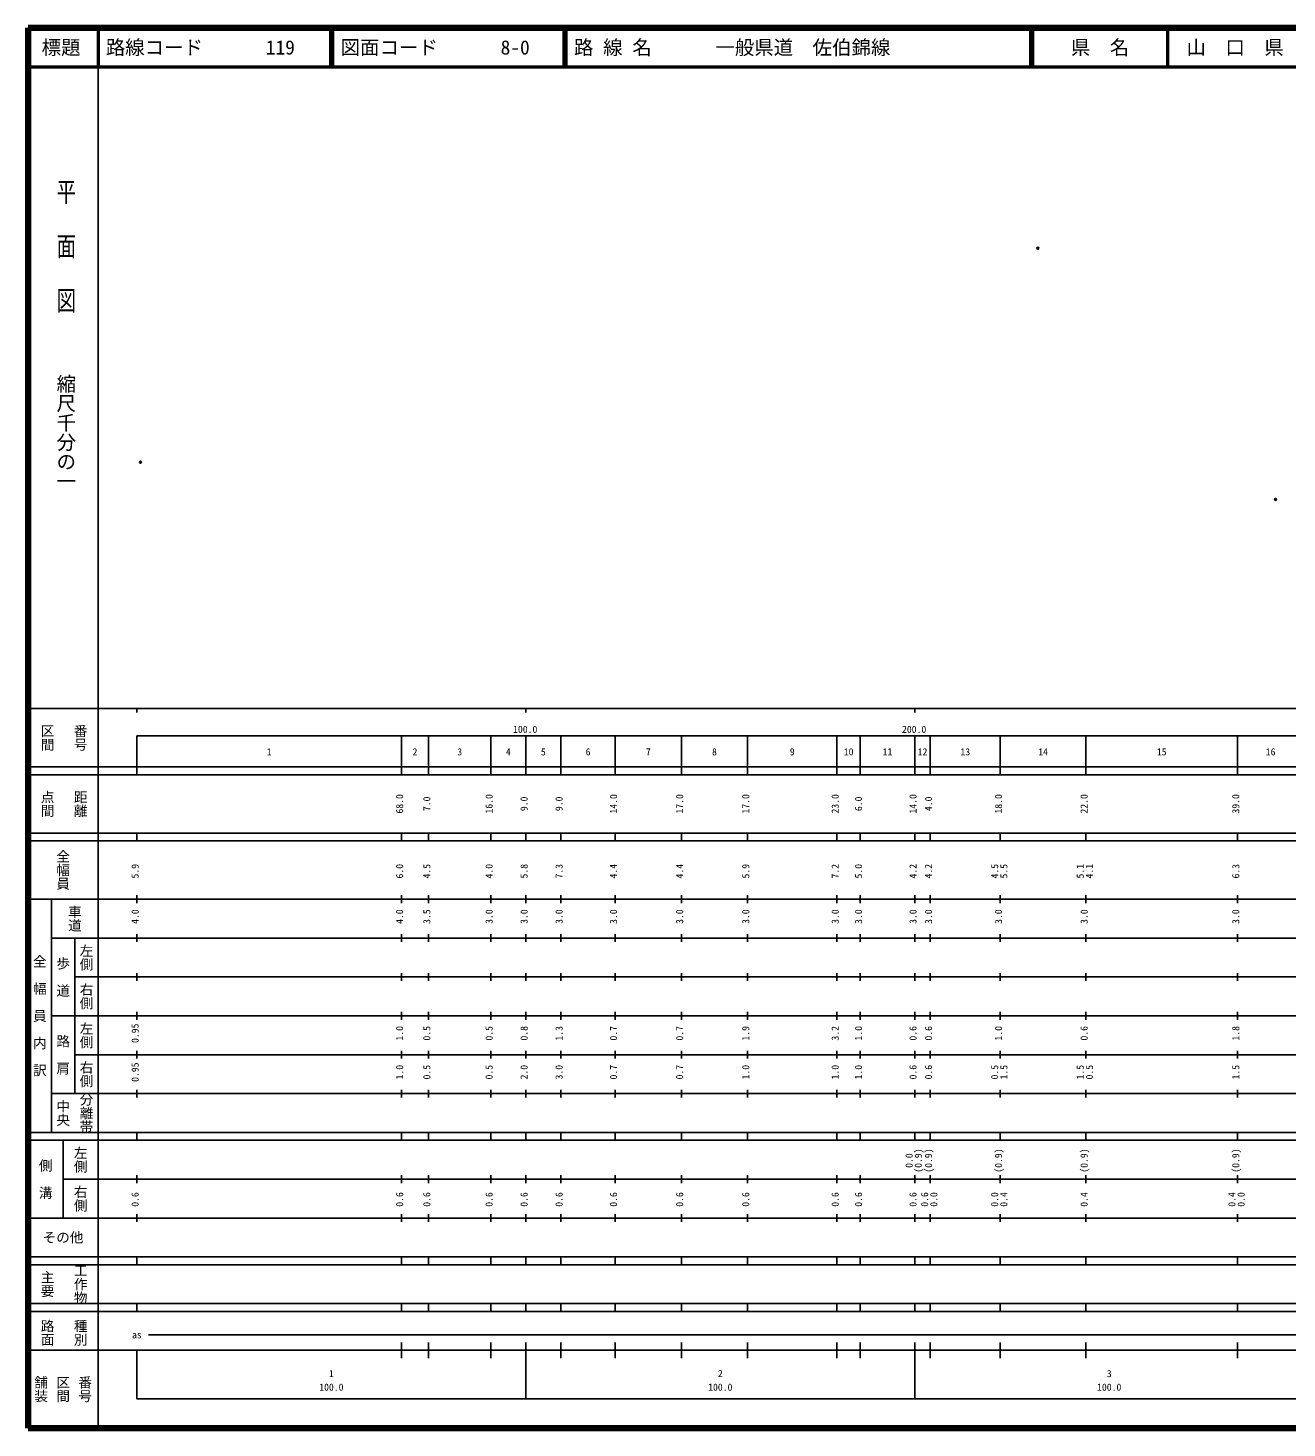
# Model space of a CAD drawing. Units: millimetres on the paper. Extents: x 40 to 680, y 20 to 380.
# Drawn here: x 40 to 363.7, y 20 to 380 of the extents above; entities that cross this region are included whole.
import ezdxf
from ezdxf.enums import TextEntityAlignment as Align

# ---------------------------------------------------------------- set-up
doc = ezdxf.new("R2010")
doc.units = ezdxf.units.MM
doc.header["$PDMODE"] = 32
doc.header["$PDSIZE"] = 0.5
doc.layers.add('M-OTRS', color=6, linetype='Continuous')
doc.layers.add('M-TTL-TXT', color=7, linetype='Continuous')
for name, color, linetype, lineweight in [('M-TTL', 2, 'Continuous', 140), ('M-TTL-BAND', 7, 'Continuous', 25), ('M-TTL-LINE', 7, 'Continuous', 50)]:
    doc.layers.add(name, color=color, linetype=linetype, lineweight=lineweight)
doc.styles.add('@ＭＳ ゴシック', font='')
doc.styles.add('ＭＳ ゴシック', font='')
doc.styles.get('@ＭＳ ゴシック').set_extended_font_data('@MS Gothic')
doc.styles.get('ＭＳ ゴシック').set_extended_font_data('MS Gothic')

msp = doc.modelspace()

# ---------------------------------------------------------------- linework, layer by layer
at = {"layer": 'M-OTRS'}
for p in [(299.656, 323.389), (68.896, 268.339), (360.779, 258.768)]:
    msp.add_point(p, dxfattribs=at)
at = {"layer": 'M-TTL'}
for p, q in [((40, 380), (40, 20)), ((680, 380), (40, 380)), ((40, 20), (680, 20))]:
    msp.add_line(p, q, dxfattribs=at)
at = {"layer": 'M-TTL-BAND'}
for p, q in [((58, 370), (58, 20)), ((40, 205), (579, 205)), ((68, 205), (68, 204)), ((168, 205), (168, 204)), ((268, 205), (268, 204)), ((68, 198), (579, 198)), ((68, 198), (68, 188)), ((136, 188), (136, 198)), ((143, 188), (143, 198)), ((159, 188), (159, 198)), ((168, 188), (168, 198)), ((177, 188), (177, 198)), ((191, 188), (191, 198)), ((208, 188), (208, 198)), ((225, 188), (225, 198)), ((248, 188), (248, 198)), ((254, 188), (254, 198)), ((268, 188), (268, 198)), ((272, 188), (272, 198)), ((290, 188), (290, 198)), ((312, 188), (312, 198)), ((351, 188), (351, 198)), ((40, 190), (579, 190)), ((40, 188), (579, 188)), ((40, 173), (579, 173)), ((68, 171), (68, 173)), ((136, 171), (136, 173)), ((143, 171), (143, 173)), ((159, 171), (159, 173)), ((168, 171), (168, 173)), ((177, 171), (177, 173)), ((191, 171), (191, 173)), ((208, 171), (208, 173)), ((225, 171), (225, 173)), ((248, 171), (248, 173)), ((254, 171), (254, 173)), ((268, 171), (268, 173)), ((272, 171), (272, 173)), ((290, 171), (290, 173)), ((312, 171), (312, 173)), ((351, 171), (351, 173)), ((40, 171), (579, 171)), ((40, 156), (579, 156)), ((46, 96), (46, 156)), ((68, 155), (68, 157)), ((136, 155), (136, 157)), ((143, 155), (143, 157)), ((159, 155), (159, 157)), ((168, 155), (168, 157)), ((177, 155), (177, 157)), ((191, 155), (191, 157)), ((208, 155), (208, 157)), ((225, 155), (225, 157)), ((248, 155), (248, 157)), ((254, 155), (254, 157)), ((268, 155), (268, 157)), ((272, 155), (272, 157)), ((290, 155), (290, 157)), ((312, 155), (312, 157)), ((351, 155), (351, 157)), ((46, 146), (579, 146)), ((52, 146), (52, 106)), ((68, 145), (68, 147)), ((136, 145), (136, 147)), ((143, 145), (143, 147)), ((159, 145), (159, 147)), ((168, 145), (168, 147)), ((177, 145), (177, 147)), ((191, 145), (191, 147)), ((208, 145), (208, 147)), ((225, 145), (225, 147)), ((248, 145), (248, 147)), ((254, 145), (254, 147)), ((268, 145), (268, 147)), ((272, 145), (272, 147)), ((290, 145), (290, 147)), ((312, 145), (312, 147)), ((351, 145), (351, 147)), ((68, 135), (68, 137)), ((136, 135), (136, 137)), ((143, 135), (143, 137)), ((159, 135), (159, 137)), ((168, 135), (168, 137)), ((177, 135), (177, 137)), ((191, 135), (191, 137)), ((208, 135), (208, 137)), ((225, 135), (225, 137)), ((248, 135), (248, 137)), ((254, 135), (254, 137)), ((268, 135), (268, 137)), ((272, 135), (272, 137)), ((290, 135), (290, 137)), ((312, 135), (312, 137)), ((351, 135), (351, 137)), ((52, 136), (579, 136)), ((46, 126), (579, 126)), ((68, 125), (68, 127)), ((136, 125), (136, 127)), ((143, 125), (143, 127)), ((159, 125), (159, 127)), ((168, 125), (168, 127)), ((177, 125), (177, 127)), ((191, 125), (191, 127)), ((208, 125), (208, 127)), ((225, 125), (225, 127)), ((248, 125), (248, 127)), ((254, 125), (254, 127)), ((268, 125), (268, 127)), ((272, 125), (272, 127)), ((290, 125), (290, 127)), ((312, 125), (312, 127)), ((351, 125), (351, 127)), ((52, 116), (579, 116)), ((68, 115), (68, 117)), ((136, 115), (136, 117)), ((143, 115), (143, 117)), ((159, 115), (159, 117)), ((168, 115), (168, 117)), ((177, 115), (177, 117)), ((191, 115), (191, 117)), ((208, 115), (208, 117)), ((225, 115), (225, 117)), ((248, 115), (248, 117)), ((254, 115), (254, 117)), ((268, 115), (268, 117)), ((272, 115), (272, 117)), ((290, 115), (290, 117)), ((312, 115), (312, 117)), ((351, 115), (351, 117)), ((46, 106), (579, 106)), ((68, 105), (68, 107)), ((136, 105), (136, 107)), ((143, 105), (143, 107)), ((159, 105), (159, 107)), ((168, 105), (168, 107)), ((177, 105), (177, 107)), ((191, 105), (191, 107)), ((208, 105), (208, 107)), ((225, 105), (225, 107)), ((248, 105), (248, 107)), ((254, 105), (254, 107)), ((268, 105), (268, 107)), ((272, 105), (272, 107)), ((290, 105), (290, 107)), ((312, 105), (312, 107)), ((351, 105), (351, 107)), ((40, 96), (579, 96)), ((40, 94), (579, 94)), ((49, 94), (49, 74)), ((68, 94), (68, 96)), ((136, 94), (136, 96)), ((143, 94), (143, 96)), ((159, 94), (159, 96)), ((168, 94), (168, 96)), ((177, 94), (177, 96)), ((191, 94), (191, 96)), ((208, 94), (208, 96)), ((225, 94), (225, 96)), ((248, 94), (248, 96)), ((254, 94), (254, 96)), ((268, 94), (268, 96)), ((272, 94), (272, 96)), ((290, 94), (290, 96)), ((312, 94), (312, 96)), ((351, 94), (351, 96)), ((49, 84), (579, 84)), ((68, 83), (68, 85)), ((136, 83), (136, 85)), ((143, 83), (143, 85)), ((159, 83), (159, 85)), ((168, 83), (168, 85)), ((177, 83), (177, 85)), ((191, 83), (191, 85)), ((208, 83), (208, 85)), ((225, 83), (225, 85)), ((248, 83), (248, 85)), ((254, 83), (254, 85)), ((268, 83), (268, 85)), ((272, 83), (272, 85)), ((290, 83), (290, 85)), ((312, 83), (312, 85)), ((351, 83), (351, 85)), ((40, 74), (579, 74)), ((68, 73), (68, 75)), ((136, 73), (136, 75)), ((143, 73), (143, 75)), ((159, 73), (159, 75)), ((168, 73), (168, 75)), ((177, 73), (177, 75)), ((191, 73), (191, 75)), ((208, 73), (208, 75)), ((225, 73), (225, 75)), ((248, 73), (248, 75)), ((254, 73), (254, 75)), ((268, 73), (268, 75)), ((272, 73), (272, 75)), ((290, 73), (290, 75)), ((312, 73), (312, 75)), ((351, 73), (351, 75)), ((40, 64), (579, 64)), ((40, 62), (579, 62)), ((68, 62), (68, 64)), ((136, 62), (136, 64)), ((143, 62), (143, 64)), ((159, 62), (159, 64)), ((168, 62), (168, 64)), ((177, 62), (177, 64)), ((191, 62), (191, 64)), ((208, 62), (208, 64)), ((225, 62), (225, 64)), ((248, 62), (248, 64)), ((254, 62), (254, 64)), ((268, 62), (268, 64)), ((272, 62), (272, 64)), ((290, 62), (290, 64)), ((312, 62), (312, 64)), ((351, 62), (351, 64)), ((40, 52), (579, 52)), ((68, 50), (68, 52)), ((136, 50), (136, 52)), ((143, 50), (143, 52)), ((159, 50), (159, 52)), ((168, 50), (168, 52)), ((177, 50), (177, 52)), ((191, 50), (191, 52)), ((208, 50), (208, 52)), ((225, 50), (225, 52)), ((248, 50), (248, 52)), ((254, 50), (254, 52)), ((268, 50), (268, 52)), ((272, 50), (272, 52)), ((290, 50), (290, 52)), ((312, 50), (312, 52)), ((351, 50), (351, 52)), ((40, 50), (579, 50)), ((71, 44), (565, 44)), ((40, 40), (579, 40)), ((68, 40), (68, 27.5)), ((136, 38), (136, 42)), ((143, 38), (143, 42)), ((159, 38), (159, 42)), ((168, 27.5), (168, 42)), ((177, 38), (177, 42)), ((191, 38), (191, 42)), ((208, 38), (208, 42)), ((225, 38), (225, 42)), ((248, 38), (248, 42)), ((254, 38), (254, 42)), ((268, 27.5), (268, 42)), ((272, 38), (272, 42)), ((290, 38), (290, 42)), ((312, 38), (312, 42)), ((351, 38), (351, 42)), ((68, 27.5), (579, 27.5))]:
    msp.add_line(p, q, dxfattribs=at)
at = {"layer": 'M-TTL-LINE'}
for p, q in [((58, 380), (58, 370)), ((117.75, 380), (117.75, 370)), ((118.25, 380), (118.25, 370)), ((177.75, 380), (177.75, 370)), ((178.25, 380), (178.25, 370)), ((297.75, 380), (297.75, 370)), ((298.25, 380), (298.25, 370)), ((333, 380), (333, 370)), ((40, 370), (680, 370))]:
    msp.add_line(p, q, dxfattribs=at)

# ---------------------------------------------------------------- texts
at = {"layer": 'M-TTL-BAND', "style": '@ＭＳ ゴシック', "width": 1.4}
msp.add_text('平  面  図', height=3.666, rotation=270, dxfattribs=at).set_placement((49.777, 306.475), align=Align.MIDDLE_RIGHT)
at = {"layer": 'M-TTL-BAND', "style": '@ＭＳ ゴシック'}
msp.add_text('縮尺千分の一', height=3.666, rotation=270, dxfattribs=at).set_placement((49.777, 261.03), align=Align.MIDDLE_RIGHT)
for s, p in [('区間', (45, 197.5)), ('番号', (53.5, 197.5)), ('点間', (45, 180.5)), ('距離', (53.5, 180.5)), ('全幅員', (49, 163.5)), ('車道', (52, 151)), ('左側', (55, 141)), ('全\u3000幅\u3000員\u3000内\u3000訳', (43, 126)), ('歩\u3000道', (49, 136)), ('右側', (55, 131)), ('左側', (55, 121)), ('路\u3000肩', (49, 116)), ('右側', (55, 111)), ('分離帯', (55, 101)), ('中央', (49, 101)), ('左側', (53.5, 89)), ('側\u3000溝', (44.5, 84)), ('右側', (53.5, 79)), ('工作物', (53.5, 57)), ('主要', (45, 57)), ('路面', (45, 44.5)), ('種別', (53.5, 44.5)), ('舗装', (43.333, 30)), ('区間', (49, 30)), ('番号', (54.667, 30))]:
    msp.add_text(s, height=2.566, rotation=270, dxfattribs=at).set_placement(p, align=Align.MIDDLE_CENTER)
at = {"layer": 'M-TTL-BAND', "style": 'ＭＳ ゴシック'}
for s, p in [('100.0', (167.844, 198.195)), ('200.0', (267.844, 198.195)), ('1', (102, 192.405)), ('2', (139.5, 192.405)), ('3', (151, 192.405)), ('4', (163.5, 192.405)), ('5', (172.5, 192.405)), ('6', (184, 192.405)), ('7', (199.5, 192.405)), ('8', (216.5, 192.405)), ('9', (236.5, 192.405)), ('10', (251, 192.405)), ('11', (261, 192.405)), ('12', (270, 192.405)), ('13', (281, 192.405)), ('14', (301, 192.405)), ('15', (331.5, 192.405)), ('16', (359.5, 192.405)), ('as', (68, 42.5)), ('1', (118, 32.523)), ('2', (218, 32.523)), ('3', (318, 32.523)), ('100.0', (118, 29.033)), ('100.0', (218, 29.033)), ('100.0', (318, 29.033))]:
    msp.add_text(s, height=1.833, dxfattribs=at).set_placement(p, align=Align.BOTTOM_CENTER)
for s, p in [('68.0', (137, 180.5)), ('7.0', (144, 180.5)), ('16.0', (160, 180.5)), ('9.0', (169, 180.5)), ('9.0', (178, 180.5)), ('14.0', (192, 180.5)), ('17.0', (209, 180.5)), ('17.0', (226, 180.5)), ('23.0', (249, 180.5)), ('6.0', (255, 180.5)), ('14.0', (269, 180.5)), ('4.0', (273, 180.5)), ('18.0', (291, 180.5)), ('22.0', (313, 180.5)), ('39.0', (352, 180.5)), ('5.9', (69, 163.174)), ('6.0', (137, 163.174)), ('4.5', (144, 163.174)), ('4.0', (160, 163.174)), ('5.8', (169, 163.174)), ('7.3', (178, 163.174)), ('4.4', (192, 163.174)), ('4.4', (209, 163.174)), ('5.9', (226, 163.174)), ('7.2', (249, 163.174)), ('5.0', (255, 163.174)), ('4.2', (269, 163.174)), ('4.2', (273, 163.174)), ('4.5', (290, 163.174)), ('5.5', (292.37, 163.174)), ('5.1', (312, 163.174)), ('4.1', (314.37, 163.174)), ('6.3', (352, 163.174)), ('4.0', (69, 151.5)), ('4.0', (137, 151.5)), ('3.5', (144, 151.5)), ('3.0', (160, 151.5)), ('3.0', (169, 151.5)), ('3.0', (178, 151.5)), ('3.0', (192, 151.5)), ('3.0', (209, 151.5)), ('3.0', (226, 151.5)), ('3.0', (249, 151.5)), ('3.0', (255, 151.5)), ('3.0', (269, 151.5)), ('3.0', (273, 151.5)), ('3.0', (291, 151.5)), ('3.0', (313, 151.5)), ('3.0', (352, 151.5)), ('0.95', (69, 121.5)), ('1.0', (137, 121.5)), ('0.5', (144, 121.5)), ('0.5', (160, 121.5)), ('0.8', (169, 121.5)), ('1.3', (178, 121.5)), ('0.7', (192, 121.5)), ('0.7', (209, 121.5)), ('1.9', (226, 121.5)), ('3.2', (249, 121.5)), ('1.0', (255, 121.5)), ('0.6', (269, 121.5)), ('0.6', (273, 121.5)), ('1.0', (291, 121.5)), ('0.6', (313, 121.5)), ('1.8', (352, 121.5)), ('0.95', (69, 111.5)), ('1.0', (137, 111.5)), ('0.5', (144, 111.5)), ('0.5', (160, 111.5)), ('2.0', (169, 111.5)), ('3.0', (178, 111.5)), ('0.7', (192, 111.5)), ('0.7', (209, 111.5)), ('1.0', (226, 111.5)), ('1.0', (249, 111.5)), ('1.0', (255, 111.5)), ('0.6', (269, 111.5)), ('0.6', (273, 111.5)), ('0.5', (290, 111.5)), ('1.5', (292.37, 111.5)), ('1.5', (312, 111.5)), ('0.5', (314.37, 111.5)), ('1.5', (352, 111.5)), ('0.0', (268, 88.764)), ('(0.9)', (270.37, 88.764)), ('(0.9)', (273, 88.764)), ('(0.9)', (291, 88.764)), ('(0.9)', (313, 88.764)), ('(0.9)', (352, 88.764)), ('0.6', (69, 78.764)), ('0.6', (137, 78.764)), ('0.6', (144, 78.764)), ('0.6', (160, 78.764)), ('0.6', (169, 78.764)), ('0.6', (178, 78.764)), ('0.6', (192, 78.764)), ('0.6', (209, 78.764)), ('0.6', (226, 78.764)), ('0.6', (249, 78.764)), ('0.6', (255, 78.764)), ('0.6', (269, 78.764)), ('0.6', (272, 78.764)), ('0.0', (274.37, 78.764)), ('0.0', (290, 78.764)), ('0.4', (292.37, 78.764)), ('0.4', (313, 78.764)), ('0.4', (351, 78.764)), ('0.0', (353.37, 78.764))]:
    msp.add_text(s, height=1.833, rotation=90, dxfattribs=at).set_placement(p, align=Align.BOTTOM_CENTER)
msp.add_text('その他', height=2.566, dxfattribs=at).set_placement((49, 69), align=Align.MIDDLE_CENTER)
at = {"layer": 'M-TTL-TXT', "style": 'ＭＳ ゴシック'}
for s, p in [('標題', (48.5, 375)), ('県\u3000名', (315.625, 375)), ('山\u3000口\u3000県', (350.375, 375))]:
    msp.add_text(s, height=3.666, dxfattribs=at).set_placement(p, align=Align.MIDDLE_CENTER)
for s, p in [('路線コード', (60, 375)), ('119', (101.142, 375)), ('図面コード', (120.38, 375)), ('8-0', (161.521, 375)), ('路 線 名', (180.38, 375)), ('一般県道\u3000佐伯錦線', (216.734, 375))]:
    msp.add_text(s, height=3.666, dxfattribs=at).set_placement(p, align=Align.MIDDLE_LEFT)

doc.saveas('drawing.dxf')
